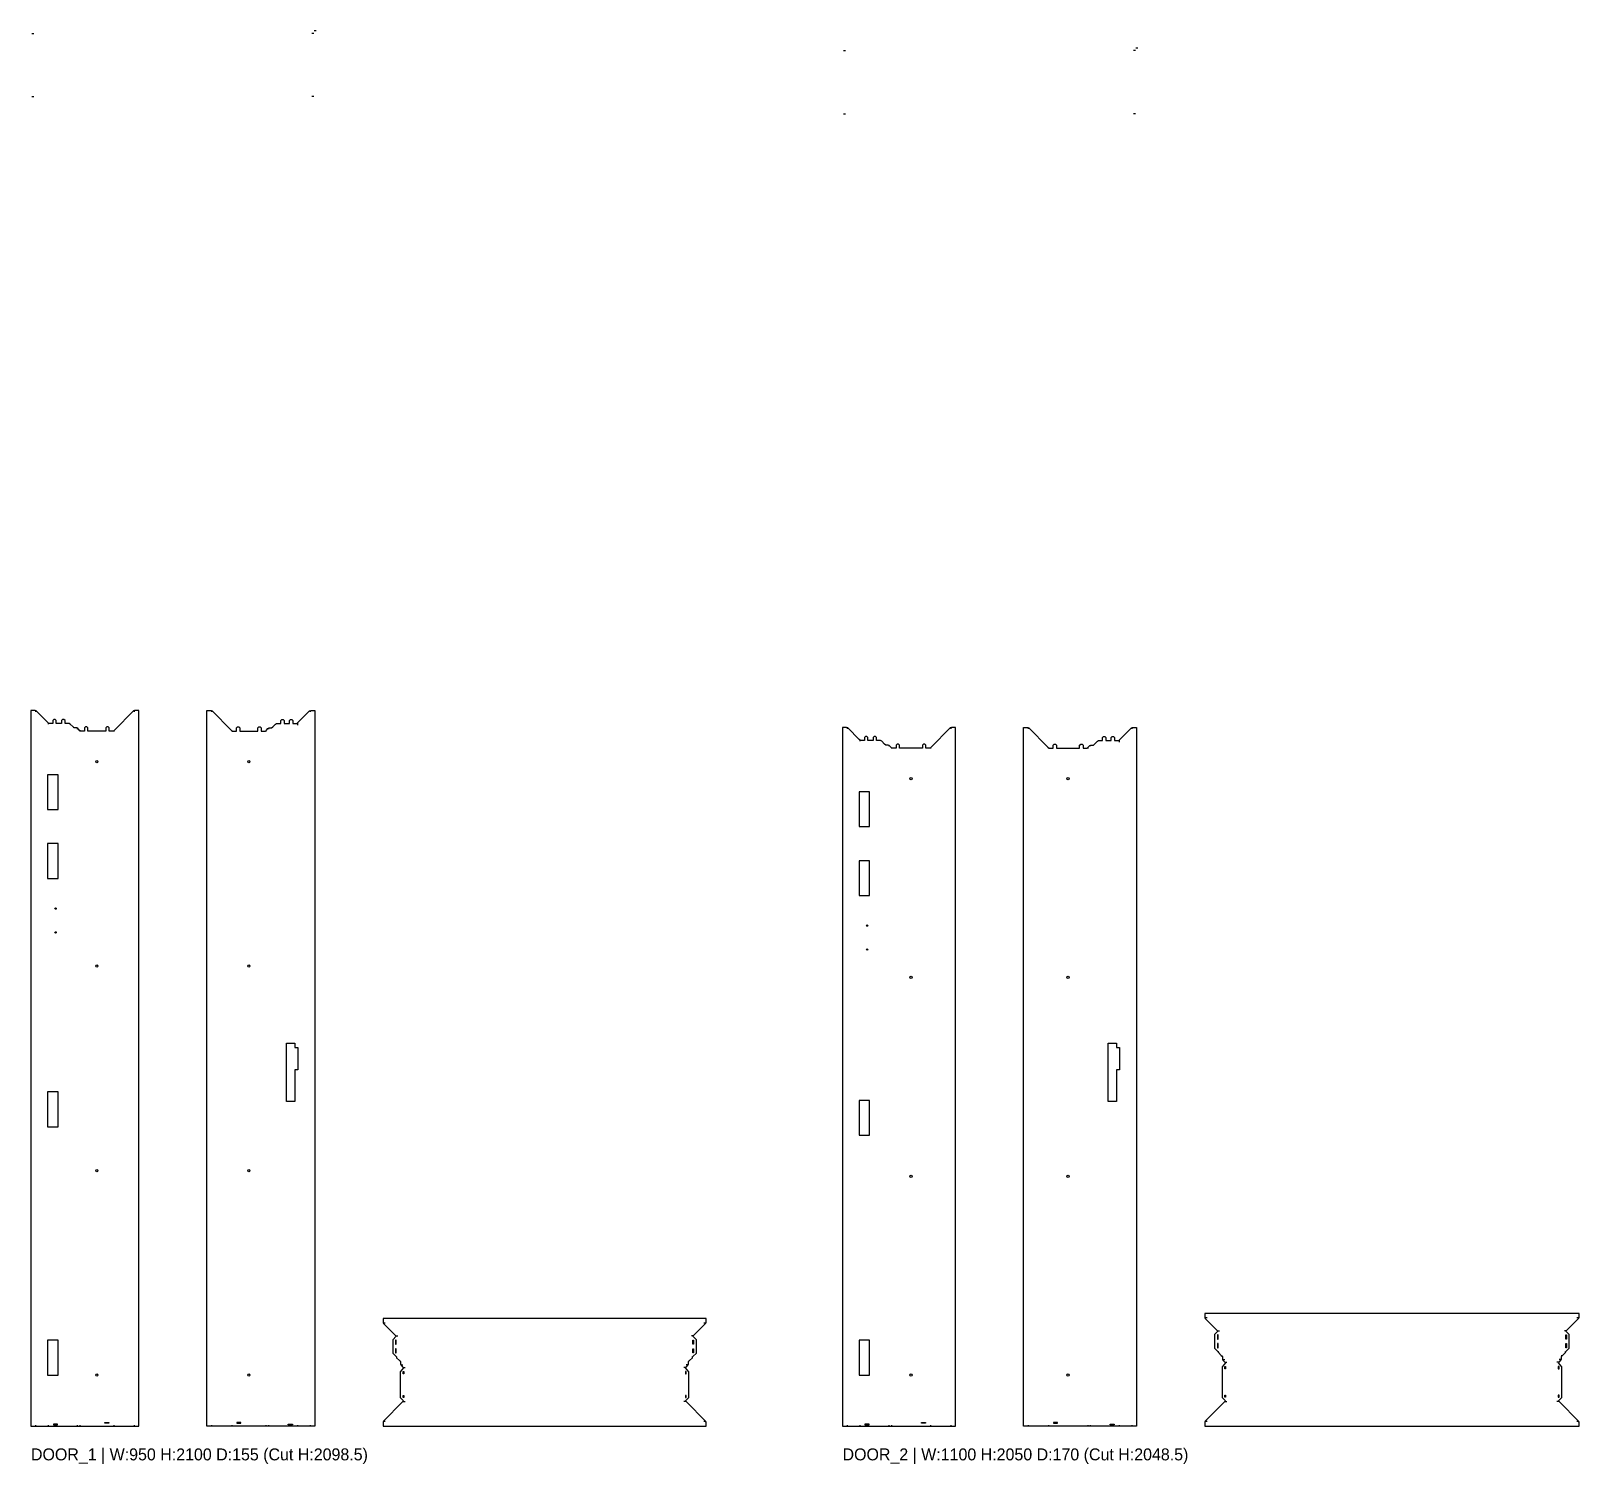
# Model space of a CAD drawing. Header units: metres. Extents: x 0 to 4538, y -111 to 4090.
import ezdxf

# ---------------------------------------------------------------- set-up
doc = ezdxf.new("R2010")
doc.units = ezdxf.units.M
for name, color, linetype in [('CUTOUTS', 3, 'Continuous'), ('HOLES', 4, 'Continuous'), ('NOTCHES', 6, 'Continuous'), ('OUTLINE', 7, 'Continuous'), ('TEXT', 2, 'Continuous')]:
    doc.layers.add(name, color=color, linetype=linetype)

msp = doc.modelspace()

# ---------------------------------------------------------------- linework, layer by layer
at = {"layer": 'CUTOUTS'}
for points in [[(48.9, 1808), (79.4, 1808), (79.4, 1910), (48.9, 1910)], [(2427.8, 1758), (2458.3, 1758), (2458.3, 1860), (2427.8, 1860)], [(48.9, 1606), (79.4, 1606), (79.4, 1708), (48.9, 1708)], [(2427.8, 1556), (2458.3, 1556), (2458.3, 1658), (2427.8, 1658)], [(773.4, 1044.5), (773.4, 952.2), (748.9, 952.2), (748.9, 1122.8), (773.4, 1122.8), (773.4, 1110.5), (781.8, 1110.5), (781.8, 1044.5)], [(3182.3, 1044.5), (3182.3, 952.2), (3157.8, 952.2), (3157.8, 1122.8), (3182.3, 1122.8), (3182.3, 1110.5), (3190.6, 1110.5), (3190.6, 1044.5)], [(48.9, 878), (79.4, 878), (79.4, 980), (48.9, 980)], [(2427.8, 853), (2458.3, 853), (2458.3, 955), (2427.8, 955)], [(48.9, 150), (79.4, 150), (79.4, 252), (48.9, 252)], [(1070.6, 240.7), (1070.6, 252.7), (1068.6, 252.7), (1068.6, 240.7)], [(1070.6, 215.2), (1070.6, 227.2), (1068.6, 227.2), (1068.6, 215.2)], [(1940.1, 240.7), (1940.1, 252.7), (1942.1, 252.7), (1942.1, 240.7)], [(1940.1, 215.2), (1940.1, 227.2), (1942.1, 227.2), (1942.1, 215.2)], [(2427.8, 150), (2458.3, 150), (2458.3, 252), (2427.8, 252)], [(3479.5, 255.7), (3479.5, 267.7), (3477.5, 267.7), (3477.5, 255.7)], [(3479.5, 230.2), (3479.5, 242.2), (3477.5, 242.2), (3477.5, 230.2)], [(4499, 255.7), (4499, 267.7), (4501, 267.7), (4501, 255.7)], [(4499, 230.2), (4499, 242.2), (4501, 242.2), (4501, 230.2)], [(1090.6, 154), (1090.6, 160.1), (1092.6, 160.1), (1092.6, 154)], [(1920.1, 154), (1920.1, 160.1), (1918.1, 160.1), (1918.1, 154)], [(3499.5, 168), (3499.5, 175.1), (3501.5, 175.1), (3501.5, 168)], [(4479, 168), (4479, 175.1), (4477, 175.1), (4477, 168)], [(3499.5, 84.8), (3499.5, 91.6), (3501.5, 91.6), (3501.5, 84.8)], [(4479, 84.8), (4479, 91.6), (4477, 91.6), (4477, 84.8)], [(1090.6, 84.7), (1090.6, 90.4), (1092.6, 90.4), (1092.6, 84.7)], [(1920.1, 84.7), (1920.1, 90.4), (1918.1, 90.4), (1918.1, 84.7)]]:
    msp.add_lwpolyline(points, close=True, dxfattribs=at)
at = {"layer": 'HOLES'}
for centre, radius in [((193.2, 1948.5), 3.25), ((638.6, 1948.5), 3.25), ((2579.6, 1898.5), 3.25), ((3040, 1898.5), 3.25), ((72.3, 1517.5), 2), ((2451.1, 1467.5), 2), ((72.3, 1447.5), 2), ((2451.1, 1397.5), 2), ((193.2, 1349), 3.25), ((638.6, 1349), 3.25), ((2579.6, 1315.7), 3.25), ((3040, 1315.7), 3.25), ((193.2, 749.5), 3.25), ((638.6, 749.5), 3.25), ((2579.6, 732.8), 3.25), ((3040, 732.8), 3.25), ((193.2, 150), 3.25), ((638.6, 150), 3.25), ((2579.6, 150), 3.25), ((3040, 150), 3.25)]:
    msp.add_circle(centre, radius, dxfattribs=at)
at = {"layer": 'NOTCHES'}
for p, q in [((835.9, 4090.3), (829.9, 4090.3)), ((2.7, 4082.7), (8.7, 4082.7)), ((829.2, 4082.7), (823.2, 4082.7)), ((3244.8, 4040.3), (3238.8, 4040.3)), ((2381.5, 4032.7), (2387.5, 4032.7)), ((3238.1, 4032.7), (3232.1, 4032.7)), ((2.7, 3897.7), (8.7, 3897.7)), ((829.2, 3897.7), (823.2, 3897.7)), ((2381.5, 3847.7), (2387.5, 3847.7)), ((3238.1, 3847.7), (3232.1, 3847.7)), ((13.6, 2097.8), (13.6, 2094.8)), ((13.6, 2097.8), (13.6, 2094.8)), ((13.6, 2097.8), (13.6, 2094.8)), ((13.6, 2097.8), (13.6, 2094.8)), ((302.4, 2097.8), (302.4, 2094.8)), ((302.4, 2097.8), (302.4, 2094.8)), ((302.4, 2097.8), (302.4, 2094.8)), ((302.4, 2097.8), (302.4, 2094.8)), ((529.5, 2097.8), (529.5, 2094.8)), ((529.5, 2097.8), (529.5, 2094.8)), ((529.5, 2097.8), (529.5, 2094.8)), ((529.5, 2097.8), (529.5, 2094.8)), ((818.3, 2097.8), (818.3, 2094.8)), ((818.3, 2097.8), (818.3, 2094.8)), ((818.3, 2097.8), (818.3, 2094.8)), ((818.3, 2097.8), (818.3, 2094.8)), ((50.7, 2061.5), (50.7, 2058.5)), ((50.7, 2061.5), (50.7, 2058.5)), ((50.7, 2061.5), (50.7, 2058.5)), ((50.7, 2061.5), (50.7, 2058.5)), ((113.3, 2059.2), (113.3, 2058.2)), ((113.3, 2059.2), (113.3, 2058.2)), ((113.3, 2059.2), (113.3, 2058.2)), ((113.3, 2059.2), (113.3, 2058.2)), ((125, 2048.5), (125, 2047.5)), ((125, 2048.5), (125, 2047.5)), ((125, 2048.5), (125, 2047.5)), ((125, 2048.5), (125, 2047.5)), ((135.6, 2046.2), (135.6, 2043.2)), ((135.6, 2046.2), (135.6, 2043.2)), ((135.6, 2046.2), (135.6, 2043.2)), ((135.6, 2046.2), (135.6, 2043.2)), ((696.3, 2046.2), (696.3, 2043.2)), ((696.3, 2046.2), (696.3, 2043.2)), ((696.3, 2046.2), (696.3, 2043.2)), ((696.3, 2046.2), (696.3, 2043.2)), ((706.9, 2048.5), (706.9, 2047.5)), ((706.9, 2048.5), (706.9, 2047.5)), ((706.9, 2048.5), (706.9, 2047.5)), ((706.9, 2048.5), (706.9, 2047.5)), ((718.5, 2059.2), (718.5, 2058.2)), ((718.5, 2059.2), (718.5, 2058.2)), ((718.5, 2059.2), (718.5, 2058.2)), ((718.5, 2059.2), (718.5, 2058.2)), ((781.2, 2061.5), (781.2, 2055.5)), ((781.2, 2061.5), (781.2, 2055.5)), ((781.2, 2061.5), (781.2, 2055.5)), ((781.2, 2061.5), (781.2, 2055.5)), ((2392.4, 2047.8), (2392.4, 2044.8)), ((2392.4, 2047.8), (2392.4, 2044.8)), ((2392.4, 2047.8), (2392.4, 2044.8)), ((2392.4, 2047.8), (2392.4, 2044.8)), ((2696.2, 2047.8), (2696.2, 2044.8)), ((2696.2, 2047.8), (2696.2, 2044.8)), ((2696.2, 2047.8), (2696.2, 2044.8)), ((2696.2, 2047.8), (2696.2, 2044.8)), ((2923.4, 2047.8), (2923.4, 2044.8)), ((2923.4, 2047.8), (2923.4, 2044.8)), ((2923.4, 2047.8), (2923.4, 2044.8)), ((2923.4, 2047.8), (2923.4, 2044.8)), ((3227.2, 2047.8), (3227.2, 2044.8)), ((3227.2, 2047.8), (3227.2, 2044.8)), ((3227.2, 2047.8), (3227.2, 2044.8)), ((3227.2, 2047.8), (3227.2, 2044.8)), ((143.2, 2039.5), (143.2, 2036.5)), ((143.2, 2039.5), (143.2, 2036.5)), ((143.2, 2039.5), (143.2, 2036.5)), ((143.2, 2039.5), (143.2, 2036.5)), ((243.2, 2039.5), (243.2, 2036.5)), ((243.2, 2039.5), (243.2, 2036.5)), ((243.2, 2039.5), (243.2, 2036.5)), ((243.2, 2039.5), (243.2, 2036.5)), ((588.6, 2039.5), (588.6, 2036.5)), ((588.6, 2039.5), (588.6, 2036.5)), ((588.6, 2039.5), (588.6, 2036.5)), ((588.6, 2039.5), (588.6, 2036.5)), ((688.6, 2039.5), (688.6, 2036.5)), ((688.6, 2039.5), (688.6, 2036.5)), ((688.6, 2039.5), (688.6, 2036.5)), ((688.6, 2039.5), (688.6, 2036.5)), ((2429.6, 2011.5), (2429.6, 2008.5)), ((2429.6, 2011.5), (2429.6, 2008.5)), ((2429.6, 2011.5), (2429.6, 2008.5)), ((2429.6, 2011.5), (2429.6, 2008.5)), ((2492.2, 2009.2), (2492.2, 2008.2)), ((2492.2, 2009.2), (2492.2, 2008.2)), ((2492.2, 2009.2), (2492.2, 2008.2)), ((2492.2, 2009.2), (2492.2, 2008.2)), ((2503.8, 1998.5), (2503.8, 1997.5)), ((2503.8, 1998.5), (2503.8, 1997.5)), ((2503.8, 1998.5), (2503.8, 1997.5)), ((2503.8, 1998.5), (2503.8, 1997.5)), ((3115.8, 1998.5), (3115.8, 1997.5)), ((3115.8, 1998.5), (3115.8, 1997.5)), ((3115.8, 1998.5), (3115.8, 1997.5)), ((3115.8, 1998.5), (3115.8, 1997.5)), ((3127.4, 2009.2), (3127.4, 2008.2)), ((3127.4, 2009.2), (3127.4, 2008.2)), ((3127.4, 2009.2), (3127.4, 2008.2)), ((3127.4, 2009.2), (3127.4, 2008.2)), ((3190, 2011.5), (3190, 2005.5)), ((3190, 2011.5), (3190, 2005.5)), ((3190, 2011.5), (3190, 2005.5)), ((3190, 2011.5), (3190, 2005.5)), ((2514.5, 1996.2), (2514.5, 1993.2)), ((2514.5, 1996.2), (2514.5, 1993.2)), ((2514.5, 1996.2), (2514.5, 1993.2)), ((2514.5, 1996.2), (2514.5, 1993.2)), ((2522.1, 1989.5), (2522.1, 1986.5)), ((2522.1, 1989.5), (2522.1, 1986.5)), ((2522.1, 1989.5), (2522.1, 1986.5)), ((2522.1, 1989.5), (2522.1, 1986.5)), ((2637.1, 1989.5), (2637.1, 1986.5)), ((2637.1, 1989.5), (2637.1, 1986.5)), ((2637.1, 1989.5), (2637.1, 1986.5)), ((2637.1, 1989.5), (2637.1, 1986.5)), ((2982.5, 1989.5), (2982.5, 1986.5)), ((2982.5, 1989.5), (2982.5, 1986.5)), ((2982.5, 1989.5), (2982.5, 1986.5)), ((2982.5, 1989.5), (2982.5, 1986.5)), ((3097.5, 1989.5), (3097.5, 1986.5)), ((3097.5, 1989.5), (3097.5, 1986.5)), ((3097.5, 1989.5), (3097.5, 1986.5)), ((3097.5, 1989.5), (3097.5, 1986.5)), ((3105.1, 1996.2), (3105.1, 1993.2)), ((3105.1, 1996.2), (3105.1, 1993.2)), ((3105.1, 1996.2), (3105.1, 1993.2)), ((3105.1, 1996.2), (3105.1, 1993.2)), ((1038.6, 302.4), (1032.6, 302.4)), ((1978.1, 302.4), (1972.1, 302.4)), ((3447.5, 317.4), (3441.5, 317.4)), ((3477.7, 280.2), (3483.7, 280.2)), ((4500.7, 280.2), (4494.7, 280.2)), ((4537, 317.4), (4531, 317.4)), ((1068.9, 265.2), (1074.9, 265.2)), ((1941.9, 265.2), (1935.9, 265.2)), ((1071.1, 202.6), (1073.1, 202.6)), ((1081.9, 191), (1083.9, 191)), ((1928.9, 191), (1926.9, 191)), ((1939.6, 202.6), (1937.6, 202.6)), ((3480, 217.6), (3482, 217.6)), ((3490.7, 206), (3492.7, 206)), ((3493, 195.3), (3499, 195.3)), ((3499.7, 187.7), (3505.7, 187.7)), ((4478.7, 187.7), (4472.7, 187.7)), ((4485.5, 195.3), (4479.5, 195.3)), ((4487.7, 206), (4485.7, 206)), ((4498.5, 217.6), (4496.5, 217.6)), ((1084.1, 180.3), (1090.1, 180.3)), ((1090.9, 172.7), (1096.9, 172.7)), ((1919.9, 172.7), (1913.9, 172.7)), ((1926.6, 180.3), (1920.6, 180.3)), ((1090.9, 72.7), (1096.9, 72.7)), ((1919.9, 72.7), (1913.9, 72.7)), ((3499.7, 72.7), (3505.7, 72.7)), ((4478.7, 72.7), (4472.7, 72.7)), ((13.6, 3), (13.6, 0)), ((13.6, 3), (13.6, 0)), ((13.6, 3), (13.6, 0)), ((13.6, 3), (13.6, 0)), ((50.7, 3), (50.7, 0)), ((50.7, 3), (50.7, 0)), ((50.7, 3), (50.7, 0)), ((50.7, 3), (50.7, 0)), ((113.3, 1), (113.3, 0)), ((113.3, 1), (113.3, 0)), ((113.3, 1), (113.3, 0)), ((113.3, 1), (113.3, 0)), ((125, 1), (125, 0)), ((125, 1), (125, 0)), ((125, 1), (125, 0)), ((125, 1), (125, 0)), ((135.6, 3), (135.6, 0)), ((135.6, 3), (135.6, 0)), ((135.6, 3), (135.6, 0)), ((135.6, 3), (135.6, 0)), ((143.2, 3), (143.2, 0)), ((143.2, 3), (143.2, 0)), ((143.2, 3), (143.2, 0)), ((143.2, 3), (143.2, 0)), ((243.2, 3), (243.2, 0)), ((243.2, 3), (243.2, 0)), ((243.2, 3), (243.2, 0)), ((243.2, 3), (243.2, 0)), ((302.4, 3), (302.4, 0)), ((302.4, 3), (302.4, 0)), ((302.4, 3), (302.4, 0)), ((302.4, 3), (302.4, 0)), ((529.5, 3), (529.5, 0)), ((529.5, 3), (529.5, 0)), ((529.5, 3), (529.5, 0)), ((529.5, 3), (529.5, 0)), ((588.6, 3), (588.6, 0)), ((588.6, 3), (588.6, 0)), ((588.6, 3), (588.6, 0)), ((588.6, 3), (588.6, 0)), ((688.6, 3), (688.6, 0)), ((688.6, 3), (688.6, 0)), ((688.6, 3), (688.6, 0)), ((688.6, 3), (688.6, 0)), ((696.3, 3), (696.3, 0)), ((696.3, 3), (696.3, 0)), ((696.3, 3), (696.3, 0)), ((696.3, 3), (696.3, 0)), ((706.9, 1), (706.9, 0)), ((706.9, 1), (706.9, 0)), ((706.9, 1), (706.9, 0)), ((706.9, 1), (706.9, 0)), ((718.5, 1), (718.5, 0)), ((718.5, 1), (718.5, 0)), ((718.5, 1), (718.5, 0)), ((718.5, 1), (718.5, 0)), ((781.2, 3), (781.2, 0)), ((781.2, 3), (781.2, 0)), ((781.2, 3), (781.2, 0)), ((781.2, 3), (781.2, 0)), ((818.3, 3), (818.3, 0)), ((818.3, 3), (818.3, 0)), ((818.3, 3), (818.3, 0)), ((818.3, 3), (818.3, 0)), ((1038.6, 13.6), (1032.6, 13.6)), ((1978.1, 13.6), (1972.1, 13.6)), ((2392.4, 3), (2392.4, 0)), ((2392.4, 3), (2392.4, 0)), ((2392.4, 3), (2392.4, 0)), ((2392.4, 3), (2392.4, 0)), ((2429.6, 3), (2429.6, 0)), ((2429.6, 3), (2429.6, 0)), ((2429.6, 3), (2429.6, 0)), ((2429.6, 3), (2429.6, 0)), ((2492.2, 1), (2492.2, 0)), ((2492.2, 1), (2492.2, 0)), ((2492.2, 1), (2492.2, 0)), ((2492.2, 1), (2492.2, 0)), ((2503.8, 1), (2503.8, 0)), ((2503.8, 1), (2503.8, 0)), ((2503.8, 1), (2503.8, 0)), ((2503.8, 1), (2503.8, 0)), ((2514.5, 3), (2514.5, 0)), ((2514.5, 3), (2514.5, 0)), ((2514.5, 3), (2514.5, 0)), ((2514.5, 3), (2514.5, 0)), ((2522.1, 3), (2522.1, 0)), ((2522.1, 3), (2522.1, 0)), ((2522.1, 3), (2522.1, 0)), ((2522.1, 3), (2522.1, 0)), ((2637.1, 3), (2637.1, 0)), ((2637.1, 3), (2637.1, 0)), ((2637.1, 3), (2637.1, 0)), ((2637.1, 3), (2637.1, 0)), ((2696.2, 3), (2696.2, 0)), ((2696.2, 3), (2696.2, 0)), ((2696.2, 3), (2696.2, 0)), ((2696.2, 3), (2696.2, 0)), ((2923.4, 3), (2923.4, 0)), ((2923.4, 3), (2923.4, 0)), ((2923.4, 3), (2923.4, 0)), ((2923.4, 3), (2923.4, 0)), ((2982.5, 3), (2982.5, 0)), ((2982.5, 3), (2982.5, 0)), ((2982.5, 3), (2982.5, 0)), ((2982.5, 3), (2982.5, 0)), ((3097.5, 3), (3097.5, 0)), ((3097.5, 3), (3097.5, 0)), ((3097.5, 3), (3097.5, 0)), ((3097.5, 3), (3097.5, 0)), ((3105.1, 3), (3105.1, 0)), ((3105.1, 3), (3105.1, 0)), ((3105.1, 3), (3105.1, 0)), ((3105.1, 3), (3105.1, 0)), ((3115.8, 1), (3115.8, 0)), ((3115.8, 1), (3115.8, 0)), ((3115.8, 1), (3115.8, 0)), ((3115.8, 1), (3115.8, 0)), ((3127.4, 1), (3127.4, 0)), ((3127.4, 1), (3127.4, 0)), ((3127.4, 1), (3127.4, 0)), ((3127.4, 1), (3127.4, 0)), ((3190, 3), (3190, 0)), ((3190, 3), (3190, 0)), ((3190, 3), (3190, 0)), ((3190, 3), (3190, 0)), ((3227.2, 3), (3227.2, 0)), ((3227.2, 3), (3227.2, 0)), ((3227.2, 3), (3227.2, 0)), ((3227.2, 3), (3227.2, 0)), ((3447.5, 13.6), (3441.5, 13.6)), ((4537, 13.6), (4531, 13.6))]:
    msp.add_line(p, q, dxfattribs=at)
for points in [[(77.6, 6), (65.6, 6), (65.6, 4), (77.6, 4)], [(216.3, 11), (228.3, 11), (228.3, 9), (216.3, 9)], [(615.6, 11), (603.6, 11), (603.6, 9), (615.6, 9)], [(754.2, 6), (766.2, 6), (766.2, 4), (754.2, 4)], [(2456.5, 6), (2444.5, 6), (2444.5, 4), (2456.5, 4)], [(2610.2, 11), (2622.2, 11), (2622.2, 9), (2610.2, 9)], [(3009.4, 11), (2997.4, 11), (2997.4, 9), (3009.4, 9)], [(3163.1, 6), (3175.1, 6), (3175.1, 4), (3163.1, 4)]]:
    msp.add_lwpolyline(points, close=True, dxfattribs=at)
at = {"layer": 'OUTLINE'}
for points in [[(141.7, 2041), (137.2, 2045.5), (134, 2047), (126.5, 2047), (123.4, 2050), (114.9, 2058.5), (111.8, 2060), (99.8, 2060), (99.8, 2069), (96.8, 2072), (92.8, 2072), (89.8, 2069), (89.8, 2060), (74.3, 2060), (74.3, 2069), (71.3, 2072), (67.3, 2072), (64.3, 2069), (64.3, 2060), (52.3, 2060), (49.1, 2063), (15.1, 2097), (12, 2098.5), (0, 2098.5), (0, 0), (315.9, 0), (315.9, 2098.5), (303.9, 2098.5), (300.8, 2097), (244.8, 2041), (241.7, 2038), (229.7, 2038), (229.7, 2047), (226.7, 2050), (222.7, 2050), (219.7, 2047), (219.7, 2038), (166.8, 2038), (166.8, 2047), (163.8, 2050), (159.8, 2050), (156.8, 2047), (156.8, 2038), (144.8, 2038)], [(690.2, 2041), (694.7, 2045.5), (697.8, 2047), (705.3, 2047), (708.5, 2050), (717, 2058.5), (720.1, 2060), (732.1, 2060), (732.1, 2069), (735.1, 2072), (739.1, 2072), (742.1, 2069), (742.1, 2060), (757.6, 2060), (757.6, 2069), (760.6, 2072), (764.6, 2072), (767.6, 2069), (767.6, 2060), (779.6, 2060), (782.7, 2063), (816.7, 2097), (819.9, 2098.5), (831.9, 2098.5), (831.9, 0), (515.9, 0), (515.9, 2098.5), (527.9, 2098.5), (531.1, 2097), (587.1, 2041), (590.2, 2038), (602.2, 2038), (602.2, 2047), (605.2, 2050), (609.2, 2050), (612.2, 2047), (612.2, 2038), (665.1, 2038), (665.1, 2047), (668.1, 2050), (672.1, 2050), (675.1, 2047), (675.1, 2038), (687.1, 2038)], [(2520.5, 1991), (2516, 1995.5), (2512.9, 1997), (2505.4, 1997), (2502.3, 2000), (2493.8, 2008.5), (2490.6, 2010), (2478.6, 2010), (2478.6, 2019), (2475.6, 2022), (2471.6, 2022), (2468.6, 2019), (2468.6, 2010), (2453.1, 2010), (2453.1, 2019), (2450.1, 2022), (2446.1, 2022), (2443.1, 2019), (2443.1, 2010), (2431.1, 2010), (2428, 2013), (2394, 2047), (2390.9, 2048.5), (2378.9, 2048.5), (2378.9, 0), (2709.8, 0), (2709.8, 2048.5), (2697.8, 2048.5), (2694.7, 2047), (2638.7, 1991), (2635.5, 1988), (2623.5, 1988), (2623.5, 1997), (2620.5, 2000), (2616.5, 2000), (2613.5, 1997), (2613.5, 1988), (2545.7, 1988), (2545.7, 1997), (2542.7, 2000), (2538.7, 2000), (2535.7, 1997), (2535.7, 1988), (2523.7, 1988)], [(3099.1, 1991), (3103.6, 1995.5), (3106.7, 1997), (3114.2, 1997), (3117.3, 2000), (3125.8, 2008.5), (3129, 2010), (3141, 2010), (3141, 2019), (3144, 2022), (3148, 2022), (3151, 2019), (3151, 2010), (3166.5, 2010), (3166.5, 2019), (3169.5, 2022), (3173.5, 2022), (3176.5, 2019), (3176.5, 2010), (3188.5, 2010), (3191.6, 2013), (3225.6, 2047), (3228.7, 2048.5), (3240.7, 2048.5), (3240.7, 0), (2909.8, 0), (2909.8, 2048.5), (2921.8, 2048.5), (2924.9, 2047), (2980.9, 1991), (2984.1, 1988), (2996.1, 1988), (2996.1, 1997), (2999.1, 2000), (3003.1, 2000), (3006.1, 1997), (3006.1, 1988), (3073.9, 1988), (3073.9, 1997), (3076.9, 2000), (3080.9, 2000), (3083.9, 1997), (3083.9, 1988), (3095.9, 1988)], [(4537.7, 330.9), (3440.7, 330.9), (3440.7, 318.9), (3442.2, 315.8), (3476.2, 281.8), (3479.2, 278.7), (3469.2, 268.7), (3469.2, 229.2), (3479.2, 219.2), (3480.7, 216), (3489.2, 207.5), (3492.2, 204.4), (3492.2, 196.9), (3493.7, 193.8), (3498.2, 189.3), (3501.2, 186.1), (3491.2, 174.2), (3491.2, 84.3), (3501.2, 74.3), (3498.2, 71.1), (3442.2, 15.1), (3440.7, 12), (3440.7, 0), (4537.7, 0), (4537.7, 12), (4536.2, 15.1), (4480.2, 71.1), (4477.2, 74.3), (4487.2, 84.3), (4487.2, 174.2), (4477.2, 186.1), (4480.2, 189.3), (4484.7, 193.8), (4486.2, 196.9), (4486.2, 204.4), (4489.2, 207.5), (4497.7, 216), (4499.2, 219.2), (4509.2, 229.2), (4509.2, 268.7), (4499.2, 278.7), (4502.2, 281.8), (4536.2, 315.8), (4537.7, 318.9)], [(1978.9, 315.9), (1031.9, 315.9), (1031.9, 303.9), (1033.4, 300.8), (1067.4, 266.8), (1070.4, 263.7), (1060.4, 253.7), (1060.4, 214.2), (1070.4, 204.2), (1071.9, 201), (1080.4, 192.5), (1083.4, 189.4), (1083.4, 181.9), (1084.9, 178.8), (1089.4, 174.3), (1092.4, 171.1), (1082.4, 159.2), (1082.4, 84.3), (1092.4, 74.3), (1089.4, 71.1), (1033.4, 15.1), (1031.9, 12), (1031.9, 0), (1978.9, 0), (1978.9, 12), (1977.4, 15.1), (1921.4, 71.1), (1918.4, 74.3), (1928.4, 84.3), (1928.4, 159.2), (1918.4, 171.1), (1921.4, 174.3), (1925.9, 178.8), (1927.4, 181.9), (1927.4, 189.4), (1930.4, 192.5), (1938.9, 201), (1940.4, 204.2), (1950.4, 214.2), (1950.4, 253.7), (1940.4, 263.7), (1943.4, 266.8), (1977.4, 300.8), (1978.9, 303.9)]]:
    msp.add_lwpolyline(points, close=True, dxfattribs=at)

# ---------------------------------------------------------------- texts
at = {"layer": 'TEXT'}
for s, p in [('DOOR_1 | W:950 H:2100 D:155 (Cut H:2098.5)', (0, -100)), ('DOOR_2 | W:1100 H:2050 D:170 (Cut H:2048.5)', (2378.9, -100))]:
    msp.add_text(s, height=35, dxfattribs=at).set_placement(p)

doc.saveas('drawing.dxf')
